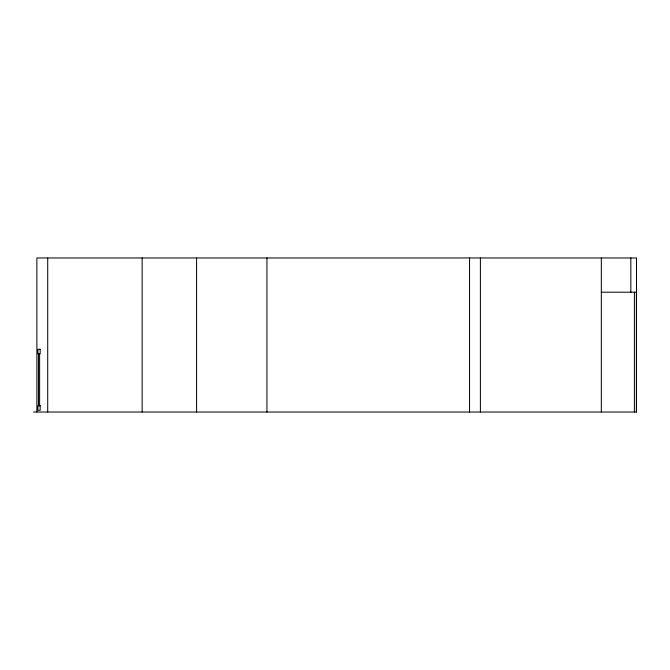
<?xml version="1.0" encoding="UTF-8"?>
<svg xmlns="http://www.w3.org/2000/svg" width="670" height="670" viewBox="0 0 670 670"><rect width="100%" height="100%" fill="white"/><g stroke="black" fill="none" stroke-linecap="round" stroke-linejoin="round"><path stroke-width="1" d="M601.325 292.204L636.374 292.204L636.374 412.033M33.5 412.033L636.5 412.033L636.5 257.967L36.875 257.967L36.875 412.033M634.398 292.204L634.398 412.033M630.839 257.967L630.839 292.321M601.325 257.967L601.325 412.033M480.39 257.967L480.39 412.033M469.553 257.967L469.553 412.033M266.945 257.967L266.945 412.033M196.595 257.967L196.595 412.033M142.149 257.967L142.149 412.033M47.712 257.967L47.712 412.033M39.614 353.827L39.614 405.76M38.475 353.827L38.475 405.76M40.183 349.263L37.897 349.263L37.897 353.827L40.183 353.827L40.183 349.263M40.183 405.76L37.897 405.76L37.897 410.325L40.183 410.325L40.183 405.76"/></g></svg>
